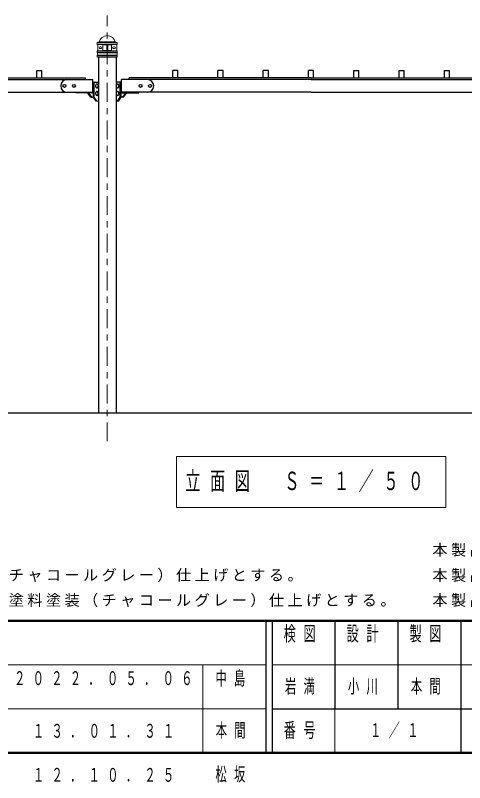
# Model space of a CAD drawing. Units: millimetres on the paper, scale 1:50. Extents: x -365 to 10, y -38 to 257.
# Drawn here: x -278.3 to -206.9, y -4.7 to 117.3 of the extents above; entities that cross this region are included whole.
import ezdxf

# ---------------------------------------------------------------- set-up
doc = ezdxf.new("R2010")
doc.units = ezdxf.units.MM
doc.linetypes.add('USER2', pattern=[6, 3, -1, 1, -1])
doc.layers.add('LY_1', color=7, linetype='Continuous', lineweight=25)
doc.layers.add('LY_2', color=7, linetype='Continuous', lineweight=13)
doc.styles.add('ＭＳ ゴシック', font='')
doc.styles.get('ＭＳ ゴシック').set_extended_font_data('MS Gothic')

msp = doc.modelspace()

# ---------------------------------------------------------------- linework, layer by layer
at = {"layer": 'LY_1', "linetype": 'USER2', "lineweight": 13}
msp.add_line((-263.691, 49.582), (-263.691, 117.321), dxfattribs=at)
at = {"layer": 'LY_1', "lineweight": 13}
for p, q in [((-265.271, 112.959), (-265.251, 112.979)), ((-265.271, 112.959), (-265.271, 112.699)), ((-265.271, 112.959), (-262.111, 112.959)), ((-265.271, 112.699), (-262.111, 112.699)), ((-265.271, 112.699), (-265.251, 112.679)), ((-265.251, 112.979), (-262.131, 112.979)), ((-265.251, 112.679), (-264.429, 112.643)), ((-265.251, 112.679), (-262.131, 112.679)), ((-265.191, 112.674), (-265.191, 111.683)), ((-265.089, 112.979), (-264.971, 113.097)), ((-264.971, 113.097), (-262.411, 113.097)), ((-264.841, 112.329), (-264.701, 112.329)), ((-264.391, 112.641), (-263.761, 112.641)), ((-264.391, 112.603), (-264.391, 111.753)), ((-263.761, 112.639), (-263.761, 111.719)), ((-262.991, 112.641), (-263.621, 112.641)), ((-263.621, 112.639), (-263.621, 111.719)), ((-262.991, 112.603), (-262.991, 111.753)), ((-262.131, 112.679), (-262.953, 112.643)), ((-262.541, 112.329), (-262.681, 112.329)), ((-262.293, 112.979), (-262.411, 113.097)), ((-262.191, 112.674), (-262.191, 111.683)), ((-262.131, 112.979), (-262.111, 112.959)), ((-262.131, 112.679), (-262.111, 112.699)), ((-262.111, 112.959), (-262.111, 112.699)), ((-265.231, 111.679), (-265.271, 111.639)), ((-265.271, 111.639), (-262.111, 111.639)), ((-265.271, 111.639), (-265.271, 111.399)), ((-265.271, 111.399), (-262.111, 111.399)), ((-265.271, 111.399), (-265.251, 111.379)), ((-265.251, 111.379), (-262.131, 111.379)), ((-265.251, 111.379), (-265.251, 110.979)), ((-265.231, 111.679), (-264.429, 111.714)), ((-265.231, 111.679), (-262.151, 111.679)), ((-264.841, 112.029), (-264.701, 112.029)), ((-264.391, 111.715), (-263.761, 111.715)), ((-262.991, 111.715), (-263.621, 111.715)), ((-262.151, 111.679), (-262.953, 111.714)), ((-262.541, 112.029), (-262.681, 112.029)), ((-262.151, 111.679), (-262.111, 111.639)), ((-262.111, 111.399), (-262.131, 111.379)), ((-262.131, 111.379), (-262.131, 110.979)), ((-262.111, 111.639), (-262.111, 111.399)), ((-265.251, 110.979), (-265.271, 110.959)), ((-265.271, 110.959), (-262.111, 110.959)), ((-265.271, 110.959), (-265.271, 110.719)), ((-265.271, 110.719), (-262.111, 110.719)), ((-265.271, 110.719), (-265.231, 110.679)), ((-265.251, 110.979), (-262.131, 110.979)), ((-265.231, 110.679), (-262.151, 110.679)), ((-262.111, 110.719), (-262.151, 110.679)), ((-262.131, 110.979), (-262.111, 110.959)), ((-262.111, 110.959), (-262.111, 110.719)), ((-252.691, 47.163), (-252.691, 39.03)), ((-209.891, 47.163), (-252.691, 47.163)), ((-209.891, 39.03), (-209.891, 47.163)), ((-252.691, 39.03), (-209.891, 39.03))]:
    msp.add_line(p, q, dxfattribs=at)
at = {"layer": 'LY_1'}
for p, q in [((-265.089, 110.679), (-265.089, 54.097)), ((-262.293, 110.679), (-262.293, 54.097)), ((-296.091, 107.097), (-270.091, 107.097)), ((-231.291, 107.097), (-257.191, 107.097)), ((-231.291, 107.097), (-205.291, 107.097)), ((-296.091, 105.097), (-270.091, 105.097)), ((-231.291, 105.097), (-257.291, 105.097)), ((-231.291, 105.097), (-205.291, 105.097)), ((-334.409, 54.097), (-128.001, 54.097))]:
    msp.add_line(p, q, dxfattribs=at)
at = {"layer": 'LY_1', "color": 40}
for p, q in [((-274.891, 108.557), (-274.091, 108.557)), ((-274.891, 107.357), (-274.891, 108.557)), ((-274.091, 107.357), (-274.091, 108.557)), ((-252.491, 108.557), (-253.291, 108.557)), ((-253.291, 107.357), (-253.291, 108.557)), ((-252.491, 107.357), (-252.491, 108.557)), ((-245.291, 108.557), (-246.091, 108.557)), ((-246.091, 107.357), (-246.091, 108.557)), ((-245.291, 107.357), (-245.291, 108.557)), ((-238.091, 108.557), (-238.891, 108.557)), ((-238.891, 107.357), (-238.891, 108.557)), ((-238.091, 107.357), (-238.091, 108.557)), ((-230.891, 108.557), (-231.691, 108.557)), ((-231.691, 107.357), (-231.691, 108.557)), ((-230.891, 107.357), (-230.891, 108.557)), ((-224.491, 108.557), (-223.691, 108.557)), ((-224.491, 107.357), (-224.491, 108.557)), ((-223.691, 107.357), (-223.691, 108.557)), ((-217.291, 108.557), (-216.491, 108.557)), ((-217.291, 107.357), (-217.291, 108.557)), ((-216.491, 107.357), (-216.491, 108.557)), ((-210.091, 108.557), (-209.291, 108.557)), ((-210.091, 107.357), (-210.091, 108.557)), ((-209.291, 107.357), (-209.291, 108.557)), ((-296.091, 107.357), (-267.151, 107.357)), ((-267.151, 107.097), (-267.151, 107.357)), ((-231.291, 107.357), (-260.231, 107.357)), ((-260.231, 107.097), (-260.231, 107.357)), ((-231.291, 107.357), (-202.351, 107.357))]:
    msp.add_line(p, q, dxfattribs=at)
at = {"layer": 'LY_1', "color": 4}
for p, q in [((-270.091, 107.097), (-265.971, 107.097)), ((-265.971, 104.977), (-265.971, 107.097)), ((-265.971, 106.697), (-265.089, 106.697)), ((-265.886, 104.297), (-265.886, 106.697)), ((-265.758, 104.297), (-265.758, 106.697)), ((-261.411, 106.697), (-262.293, 106.697)), ((-261.623, 104.297), (-261.623, 106.697)), ((-261.496, 104.297), (-261.496, 106.697)), ((-261.411, 104.977), (-261.411, 107.097)), ((-257.291, 107.097), (-261.411, 107.097)), ((-270.091, 105.097), (-265.971, 105.097)), ((-268.691, 104.977), (-268.691, 105.097)), ((-265.971, 104.977), (-268.691, 104.977)), ((-266.706, 104.897), (-266.706, 104.977)), ((-266.579, 104.897), (-266.579, 104.977)), ((-257.291, 105.097), (-261.411, 105.097)), ((-261.411, 104.977), (-258.691, 104.977)), ((-260.803, 104.897), (-260.803, 104.977)), ((-260.676, 104.897), (-260.676, 104.977)), ((-258.691, 104.977), (-258.691, 105.097)), ((-266.706, 104.897), (-266.579, 104.897)), ((-266.281, 104.297), (-266.706, 104.897)), ((-266.154, 104.297), (-266.579, 104.897)), ((-266.281, 104.297), (-265.758, 104.297)), ((-265.461, 103.697), (-265.886, 104.297)), ((-265.334, 103.697), (-265.758, 104.297)), ((-262.048, 103.697), (-261.623, 104.297)), ((-261.92, 103.697), (-261.496, 104.297)), ((-261.1, 104.297), (-261.623, 104.297)), ((-261.228, 104.297), (-260.803, 104.897)), ((-261.1, 104.297), (-260.676, 104.897)), ((-260.676, 104.897), (-260.803, 104.897))]:
    msp.add_line(p, q, dxfattribs=at)
at = {"layer": 'LY_1', "color": 4, "lineweight": 13}
for p, q in [((-265.461, 103.697), (-265.089, 103.697)), ((-261.92, 103.697), (-262.293, 103.697))]:
    msp.add_line(p, q, dxfattribs=at)
at = {"layer": 'LY_1', "color": 4}
for points in [[(-265.334, 106.397), (-265.353, 106.395), (-265.371, 106.392), (-265.389, 106.386), (-265.407, 106.378), (-265.424, 106.368), (-265.44, 106.356), (-265.456, 106.342), (-265.47, 106.326), (-265.484, 106.309), (-265.497, 106.289), (-265.508, 106.269), (-265.518, 106.247), (-265.526, 106.223), (-265.533, 106.199), (-265.539, 106.174), (-265.543, 106.149), (-265.545, 106.123), (-265.546, 106.097), (-265.545, 106.07), (-265.543, 106.044), (-265.539, 106.019), (-265.533, 105.994), (-265.526, 105.97), (-265.518, 105.947), (-265.508, 105.924), (-265.497, 105.904), (-265.484, 105.884), (-265.47, 105.867), (-265.456, 105.851), (-265.44, 105.837), (-265.424, 105.825), (-265.407, 105.815), (-265.389, 105.807), (-265.371, 105.801), (-265.353, 105.798), (-265.334, 105.797), (-265.316, 105.798), (-265.297, 105.801), (-265.279, 105.807), (-265.261, 105.815), (-265.244, 105.825), (-265.228, 105.837), (-265.212, 105.851), (-265.198, 105.867), (-265.184, 105.884), (-265.172, 105.904), (-265.16, 105.924), (-265.15, 105.947), (-265.142, 105.97), (-265.135, 105.994), (-265.129, 106.019), (-265.125, 106.044), (-265.123, 106.07), (-265.122, 106.097), (-265.123, 106.123), (-265.125, 106.149), (-265.129, 106.174), (-265.135, 106.199), (-265.142, 106.223), (-265.15, 106.247), (-265.16, 106.269), (-265.172, 106.289), (-265.184, 106.309), (-265.198, 106.326), (-265.212, 106.342), (-265.228, 106.356), (-265.244, 106.368), (-265.261, 106.378), (-265.279, 106.386), (-265.297, 106.392), (-265.316, 106.395)], [(-262.048, 106.397), (-262.066, 106.395), (-262.084, 106.392), (-262.102, 106.386), (-262.12, 106.378), (-262.137, 106.368), (-262.154, 106.356), (-262.169, 106.342), (-262.184, 106.326), (-262.198, 106.309), (-262.21, 106.289), (-262.221, 106.269), (-262.231, 106.247), (-262.24, 106.223), (-262.247, 106.199), (-262.252, 106.174), (-262.256, 106.149), (-262.259, 106.123), (-262.26, 106.097), (-262.259, 106.07), (-262.256, 106.044), (-262.252, 106.019), (-262.247, 105.994), (-262.24, 105.97), (-262.231, 105.947), (-262.221, 105.924), (-262.21, 105.904), (-262.198, 105.884), (-262.184, 105.867), (-262.169, 105.851), (-262.154, 105.837), (-262.137, 105.825), (-262.12, 105.815), (-262.102, 105.807), (-262.084, 105.801), (-262.066, 105.798), (-262.048, 105.797), (-262.029, 105.798), (-262.011, 105.801), (-261.993, 105.807), (-261.975, 105.815), (-261.958, 105.825), (-261.941, 105.837), (-261.926, 105.851), (-261.911, 105.867), (-261.898, 105.884), (-261.885, 105.904), (-261.874, 105.924), (-261.864, 105.947), (-261.855, 105.97), (-261.848, 105.994), (-261.843, 106.019), (-261.839, 106.044), (-261.836, 106.07), (-261.835, 106.097), (-261.836, 106.123), (-261.839, 106.149), (-261.843, 106.174), (-261.848, 106.199), (-261.855, 106.223), (-261.864, 106.247), (-261.874, 106.269), (-261.885, 106.289), (-261.898, 106.309), (-261.911, 106.326), (-261.926, 106.342), (-261.941, 106.356), (-261.958, 106.368), (-261.975, 106.378), (-261.993, 106.386), (-262.011, 106.392), (-262.029, 106.395)], [(-265.334, 105.197), (-265.353, 105.195), (-265.371, 105.192), (-265.389, 105.186), (-265.407, 105.178), (-265.424, 105.168), (-265.44, 105.156), (-265.456, 105.142), (-265.47, 105.126), (-265.484, 105.109), (-265.497, 105.089), (-265.508, 105.069), (-265.518, 105.047), (-265.526, 105.023), (-265.533, 104.999), (-265.539, 104.974), (-265.543, 104.949), (-265.545, 104.923), (-265.546, 104.897), (-265.545, 104.87), (-265.543, 104.844), (-265.539, 104.819), (-265.533, 104.794), (-265.526, 104.77), (-265.518, 104.747), (-265.508, 104.724), (-265.497, 104.704), (-265.484, 104.684), (-265.47, 104.667), (-265.456, 104.651), (-265.44, 104.637), (-265.424, 104.625), (-265.407, 104.615), (-265.389, 104.607), (-265.371, 104.601), (-265.353, 104.598), (-265.334, 104.597), (-265.316, 104.598), (-265.297, 104.601), (-265.279, 104.607), (-265.261, 104.615), (-265.244, 104.625), (-265.228, 104.637), (-265.212, 104.651), (-265.198, 104.667), (-265.184, 104.684), (-265.172, 104.704), (-265.16, 104.724), (-265.15, 104.747), (-265.142, 104.77), (-265.135, 104.794), (-265.129, 104.819), (-265.125, 104.844), (-265.123, 104.87), (-265.122, 104.897), (-265.123, 104.923), (-265.125, 104.949), (-265.129, 104.974), (-265.135, 104.999), (-265.142, 105.023), (-265.15, 105.047), (-265.16, 105.069), (-265.172, 105.089), (-265.184, 105.109), (-265.198, 105.126), (-265.212, 105.142), (-265.228, 105.156), (-265.244, 105.168), (-265.261, 105.178), (-265.279, 105.186), (-265.297, 105.192), (-265.316, 105.195)], [(-262.048, 105.197), (-262.066, 105.195), (-262.084, 105.192), (-262.102, 105.186), (-262.12, 105.178), (-262.137, 105.168), (-262.154, 105.156), (-262.169, 105.142), (-262.184, 105.126), (-262.198, 105.109), (-262.21, 105.089), (-262.221, 105.069), (-262.231, 105.047), (-262.24, 105.023), (-262.247, 104.999), (-262.252, 104.974), (-262.256, 104.949), (-262.259, 104.923), (-262.26, 104.897), (-262.259, 104.87), (-262.256, 104.844), (-262.252, 104.819), (-262.247, 104.794), (-262.24, 104.77), (-262.231, 104.747), (-262.221, 104.724), (-262.21, 104.704), (-262.198, 104.684), (-262.184, 104.667), (-262.169, 104.651), (-262.154, 104.637), (-262.137, 104.625), (-262.12, 104.615), (-262.102, 104.607), (-262.084, 104.601), (-262.066, 104.598), (-262.048, 104.597), (-262.029, 104.598), (-262.011, 104.601), (-261.993, 104.607), (-261.975, 104.615), (-261.958, 104.625), (-261.941, 104.637), (-261.926, 104.651), (-261.911, 104.667), (-261.898, 104.684), (-261.885, 104.704), (-261.874, 104.724), (-261.864, 104.747), (-261.855, 104.77), (-261.848, 104.794), (-261.843, 104.819), (-261.839, 104.844), (-261.836, 104.87), (-261.835, 104.897), (-261.836, 104.923), (-261.839, 104.949), (-261.843, 104.974), (-261.848, 104.999), (-261.855, 105.023), (-261.864, 105.047), (-261.874, 105.069), (-261.885, 105.089), (-261.898, 105.109), (-261.911, 105.126), (-261.926, 105.142), (-261.941, 105.156), (-261.958, 105.168), (-261.975, 105.178), (-261.993, 105.186), (-262.011, 105.192), (-262.029, 105.195)]]:
    msp.add_lwpolyline(points, close=True, dxfattribs=at)
for centre in [(-270.491, 106.097), (-268.991, 106.097), (-258.391, 106.097), (-256.891, 106.097)]:
    msp.add_circle(centre, 0.24, dxfattribs=at)
at = {"layer": 'LY_1', "lineweight": 13}
for centre, radius, start, end in [((-263.691, 112.777), 1.319, 14.00253, 165.99746), ((-264.841, 112.179), 0.15, 90, 270), ((-264.701, 112.179), 0.15, 270, 90), ((-264.431, 112.603), 0.04, 0, 87.5), ((-263.801, 112.639), 0.04, 0, 90), ((-263.581, 112.639), 0.04, 90, 180), ((-262.951, 112.603), 0.04, 92.5, 180), ((-262.681, 112.179), 0.15, 90, 270), ((-262.541, 112.179), 0.15, 270, 90), ((-264.431, 111.753), 0.04, 272.5, 0), ((-263.801, 111.719), 0.04, 270, 0), ((-263.581, 111.719), 0.04, 180, 270), ((-262.951, 111.753), 0.04, 180, 267.5)]:
    msp.add_arc(centre, radius, start, end, dxfattribs=at)
at = {"layer": 'LY_1', "color": 4}
for centre, start, end in [((-270.091, 106.097), 90, 270), ((-257.291, 106.097), 270, 90)]:
    msp.add_arc(centre, 1, start, end, dxfattribs=at)
at = {"layer": 'LY_2', "lineweight": 50}
for p, q in [((-365, 21), (0, 21)), ((-365, 0), (0, 0))]:
    msp.add_line(p, q, dxfattribs=at)
at = {"layer": 'LY_2', "color": 211, "lineweight": 25}
for p, q in [((-238.5, 21), (-238.5, 0)), ((-237.5, 21), (-237.5, 0)), ((-227.5, 21), (-227.5, 7)), ((-217.5, 21), (-217.5, 7)), ((-207.5, 21), (-207.5, 0)), ((-237.5, 7), (0, 7))]:
    msp.add_line(p, q, dxfattribs=at)
at = {"layer": 'LY_2'}
for p, q in [((-365, 14), (-238.5, 14)), ((-248.5, 14), (-248.5, 0)), ((-237.5, 14), (-182.5, 14)), ((-365, 7), (-238.5, 7)), ((-227.5, 7), (-227.5, 0))]:
    msp.add_line(p, q, dxfattribs=at)

# ---------------------------------------------------------------- texts
at = {"layer": 'LY_1', "style": 'ＭＳ ゴシック'}
for s, insert, char_height, attachment_point in [('\\T1.64;\\W0.6;立面図\u3000Ｓ＝１／５０', (-251.291, 43.097), 2.933, 4), ('\\T1.23;本製品は、（一社）日本公園施設業協会賠償責任保険加入製品とする。', (-212.014, 31.194), 1.76, 7), ('\\T1.23;鋼材部は、電気亜鉛メッキ処理の上、ポリエステル粉体塗装（チャコールグレー）仕上げとする。', (-362.014, 27.194), 1.76, 7), ('\\T1.23;本製品は、ＩＳＯ９００１認証取得企業製品とする。', (-212.014, 27.194), 1.76, 7), ('\\T1.23;鋳鉄は、ＦＣＤ４５０とし、亜鉛溶射処理の上、ウレタン樹脂塗料塗装（チャコールグレー）仕上げとする。', (-362.014, 23.194), 1.76, 7), ('\\T1.23;本製品は、（株）中村製作所製品同等品以上とする。', (-212.014, 23.194), 1.76, 7), ('\\T1.64;\\W0.6;２０２２．０５．０６', (-278.5, 13), 2.199, 1), ('\\T1.64;\\W0.6;中島', (-246.5, 13), 2.199, 1), ('\\T1.64;\\W0.6;岩満', (-232.5, 10.5), 2.199, 5), ('\\T1.64;\\W0.6;小川', (-222.5, 10.5), 2.199, 5), ('\\T1.64;\\W0.6;本間', (-212.5, 10.5), 2.199, 5), ('\\T1.64;\\W0.6;本間', (-243.5, 3.5), 2.199, 5), ('\\T1.64;\\W0.6;１／１', (-217.5, 3.5), 2.199, 5), ('\\T1.64;\\W0.6;１３．０１．３１', (-275.5, 3.5), 2.199, 4), ('\\T1.64;\\W0.6;１２．１０．２５', (-275.5, -3.5), 2.199, 4), ('\\T1.64;\\W0.6;松坂', (-246.5, -3.5), 2.199, 4)]:
    msp.add_mtext(s, dxfattribs=dict(at, insert=insert, char_height=char_height, attachment_point=attachment_point))
at = {"layer": 'LY_2', "color": 4, "char_height": 2.346, "style": 'ＭＳ ゴシック'}
for s, insert, attachment_point in [('\\T1.64;\\W0.6;検図', (-232.5, 20.167), 2), ('\\T1.64;\\W0.6;設計', (-222.5, 20.167), 2), ('\\T1.64;\\W0.6;製図', (-212.5, 20.167), 2), ('\\T1.64;\\W0.6;番号', (-232.5, 3.5), 5)]:
    msp.add_mtext(s, dxfattribs=dict(at, insert=insert, attachment_point=attachment_point))

doc.saveas('drawing.dxf')
